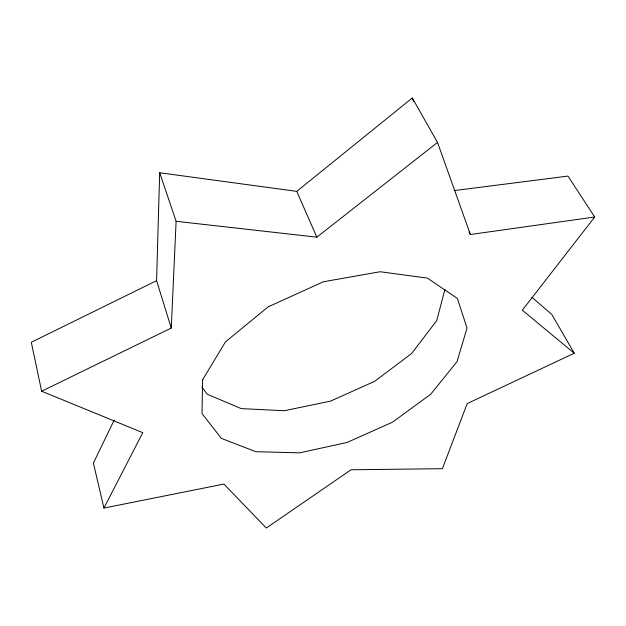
<?xml version="1.0" encoding="UTF-8"?>
<svg xmlns="http://www.w3.org/2000/svg" width="626" height="626" viewBox="0 0 626 626"><rect width="100%" height="100%" fill="white"/><g stroke="black" fill="none" stroke-linecap="round" stroke-linejoin="round"><path stroke-width="0.94" d="M156.586 280.667L31.3 342.265L41.629 391.227L171.266 328.047L156.586 280.667L159.685 172.753L296.763 191.368L412.291 97.969L437.511 142.438L470.392 234.515L594.7 217.003L567.985 176.094L454.343 190.57M171.266 328.047L176.109 221.291L159.685 172.753M444.937 289.408L436.721 320.622L411.618 353.51L374.622 381.344L330.481 401.149L284.243 410.734L241.26 408.614L207.245 394.239L201.963 387.197M114.206 420.046L93.399 463.076L103.932 508.062L223.92 484.07L266.308 528.031L351.022 469.782L442.41 468.694L467.192 403.59L574.253 353.228L551.827 314.471L531.936 297.358M103.932 508.062L142.783 432.668L41.629 391.227M594.7 217.003L522.319 310.206L574.253 353.228M176.109 221.291L316.834 237.168L437.511 142.438M468.991 231.988L470.392 234.515M296.763 191.368L316.834 237.168M412.291 97.969L413.645 101.639M202.628 379.739L202.002 413.559L221.385 438.403L255.885 451.706L299.697 452.833L347.015 442.488L392.392 422.229L430.696 394.27L457.05 361.593L467.027 328.047L457.387 298.438L427.355 278.093L380.107 271.739L323.392 281.763L268.186 306.834L225.454 341.882L202.628 379.739"/></g></svg>
